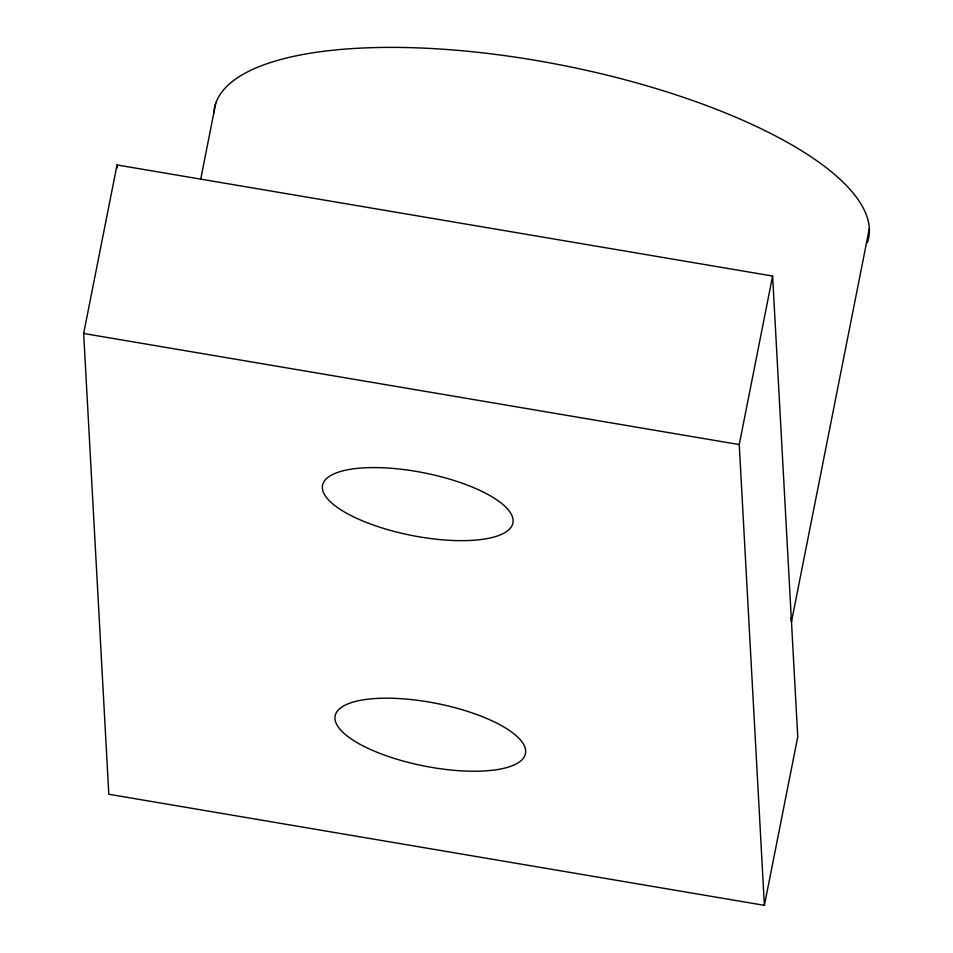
<?xml version="1.0" encoding="UTF-8"?>
<svg xmlns="http://www.w3.org/2000/svg" width="953" height="953" viewBox="0 0 953 953"><rect width="100%" height="100%" fill="white"/><g stroke="black" fill="none" stroke-linecap="round" stroke-linejoin="round"><path stroke-width="1.43" d="M83.661 333.479L117.028 164.952L772.609 276.048L797.756 736.824L764.389 905.35L108.809 794.254L83.661 333.479L739.242 444.574L764.389 905.35M200.761 178.926L215.759 103.198M739.242 444.574L772.609 276.048M869.339 228.517L791.478 621.737A333.502 109.678 11.2 0 0 791.05 617.687M117.028 164.952L117.195 167.919M213.77 113.05A333.502 109.678 11.2 0 1 563.271 65.459A333.502 109.678 11.2 0 1 867.337 242.741M352.824 516.478A97.015 31.902 11.2 0 0 510.701 527.712A97.015 31.902 11.2 0 0 389.682 468.161A97.015 31.902 11.2 0 0 352.824 516.478M364.153 746.449A97.015 31.902 11.2 0 0 522.887 758.802A97.015 31.902 11.2 0 0 403.905 698.883A97.015 31.902 11.2 0 0 364.153 746.449"/></g></svg>
